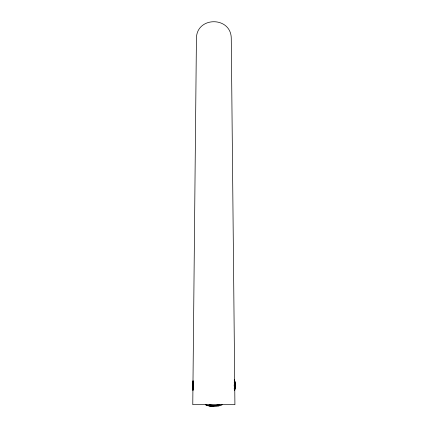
<?xml version="1.0" encoding="UTF-8"?>
<svg xmlns="http://www.w3.org/2000/svg" width="428" height="428" viewBox="0 0 428 428"><rect width="100%" height="100%" fill="white"/><g stroke="black" fill="none" stroke-linecap="round" stroke-linejoin="round"><path stroke-width="0.64" d="M234.303 387.752L234.442 385.901L234.87 385.393M192.905 390.309L192.777 404.685L234.913 404.685L234.779 390.309L234.175 385.537L234.683 380.727L231.264 38.477C231.216 16.152 196.473 16.152 196.425 38.477L193.001 380.727L193.51 385.51L192.905 390.309L193.194 388.918M235.095 386.393L235.095 384.66M234.876 388.683L235.111 385.623M234.507 390.566L234.892 388.587L234.282 388.121L234.988 387.827L234.362 387.383L235.058 387.062L234.416 386.639L234.865 386.152M234.806 387.18L234.416 386.639L235.1 386.291L234.442 385.901L234.319 383.301M234.731 387.934L234.362 387.383M234.325 382.835L234.683 380.727M234.555 389.17L234.769 389.346L234.175 388.859L234.672 388.421M193.065 381.658L193.403 382.102M234.614 390.101L234.351 390.175L234.635 390.004M205.247 404.792L205.873 404.524L205.948 405.086L206.564 404.802L206.66 405.359L207.264 405.049L207.377 405.6L207.976 405.273L208.104 405.819L208.693 405.476L209.041 406.06L209.415 405.648L209.586 406.177L210.143 405.792L210.33 406.316L210.881 405.915L211.084 406.429L211.619 406.006L211.839 406.509L212.358 406.076L212.598 406.568L213.101 406.113L213.572 406.6L213.845 406.129L214.118 406.6L214.589 406.113L214.877 406.573L215.332 406.076L215.856 406.498L216.07 406.006L216.605 406.423L216.809 405.915L217.354 406.327L217.542 405.792L218.098 406.199L218.275 405.648L218.671 406.081L218.997 405.471L219.425 405.905L219.714 405.273L220.163 405.701L220.425 405.049L220.901 405.471L221.121 404.797L221.629 405.214L221.816 404.524L222.228 404.84M234.239 380.396L234.309 379.743M193.419 388.94L193.071 389.4M234.999 383.322L234.282 382.932L234.892 382.466L234.458 380.299M234.282 382.932L234.902 382.562M234.87 385.66L235.111 385.526L234.442 385.152L235.1 384.761L235.058 383.991L234.362 383.67L234.988 383.226L234.892 382.466L234.175 382.193L234.769 381.706L234.555 381.883M234.416 384.414L235.1 384.761L234.416 384.414L235.058 383.991L234.988 383.226L234.362 383.67L235.058 383.991M234.442 385.901L235.111 385.526M234.635 388.688L234.892 388.587L234.175 388.859M193.515 382.193L192.942 382.413L193.408 382.932L192.841 383.167L193.328 383.67L192.771 383.927L193.274 384.414L192.723 384.842L193.247 385.157L192.712 385.451L193.247 385.901L192.723 386.216L193.274 386.645L192.761 386.976L193.328 387.383L192.825 387.736L193.408 388.126L192.942 388.645L193.515 388.859M213.326 406.541L213.599 406.552M212.561 406.498L212.85 406.514M212.101 406.456L211.801 406.423M211.357 406.365L211.041 406.322M210.613 406.252L210.287 406.193M209.875 406.108L209.538 406.038M209.148 405.942L208.8 405.856M208.42 405.749L208.061 405.642M207.703 405.53L207.339 405.407M206.997 405.289L206.622 405.15M206.296 405.022L205.916 404.861M234.699 389.951L234.378 388.185M193.023 380.824L193.269 382.145M234.806 383.873L234.828 384.141M234.854 384.633L234.865 384.9M234.87 381.209L234.87 389.833M234.491 380.824L234.491 390.218M193.092 380.824L193.092 390.218M192.712 381.209L192.712 389.833M234.533 379.882A21.079 21.079 0 0 1 234.672 390.561M193.242 387.661A21.079 21.079 0 0 1 193.237 383.392M219.404 404.776A19.934 19.934 0 0 1 209.447 404.733M219.211 404.701A19.929 19.929 84.5 0 1 209.105 404.888"/></g></svg>
